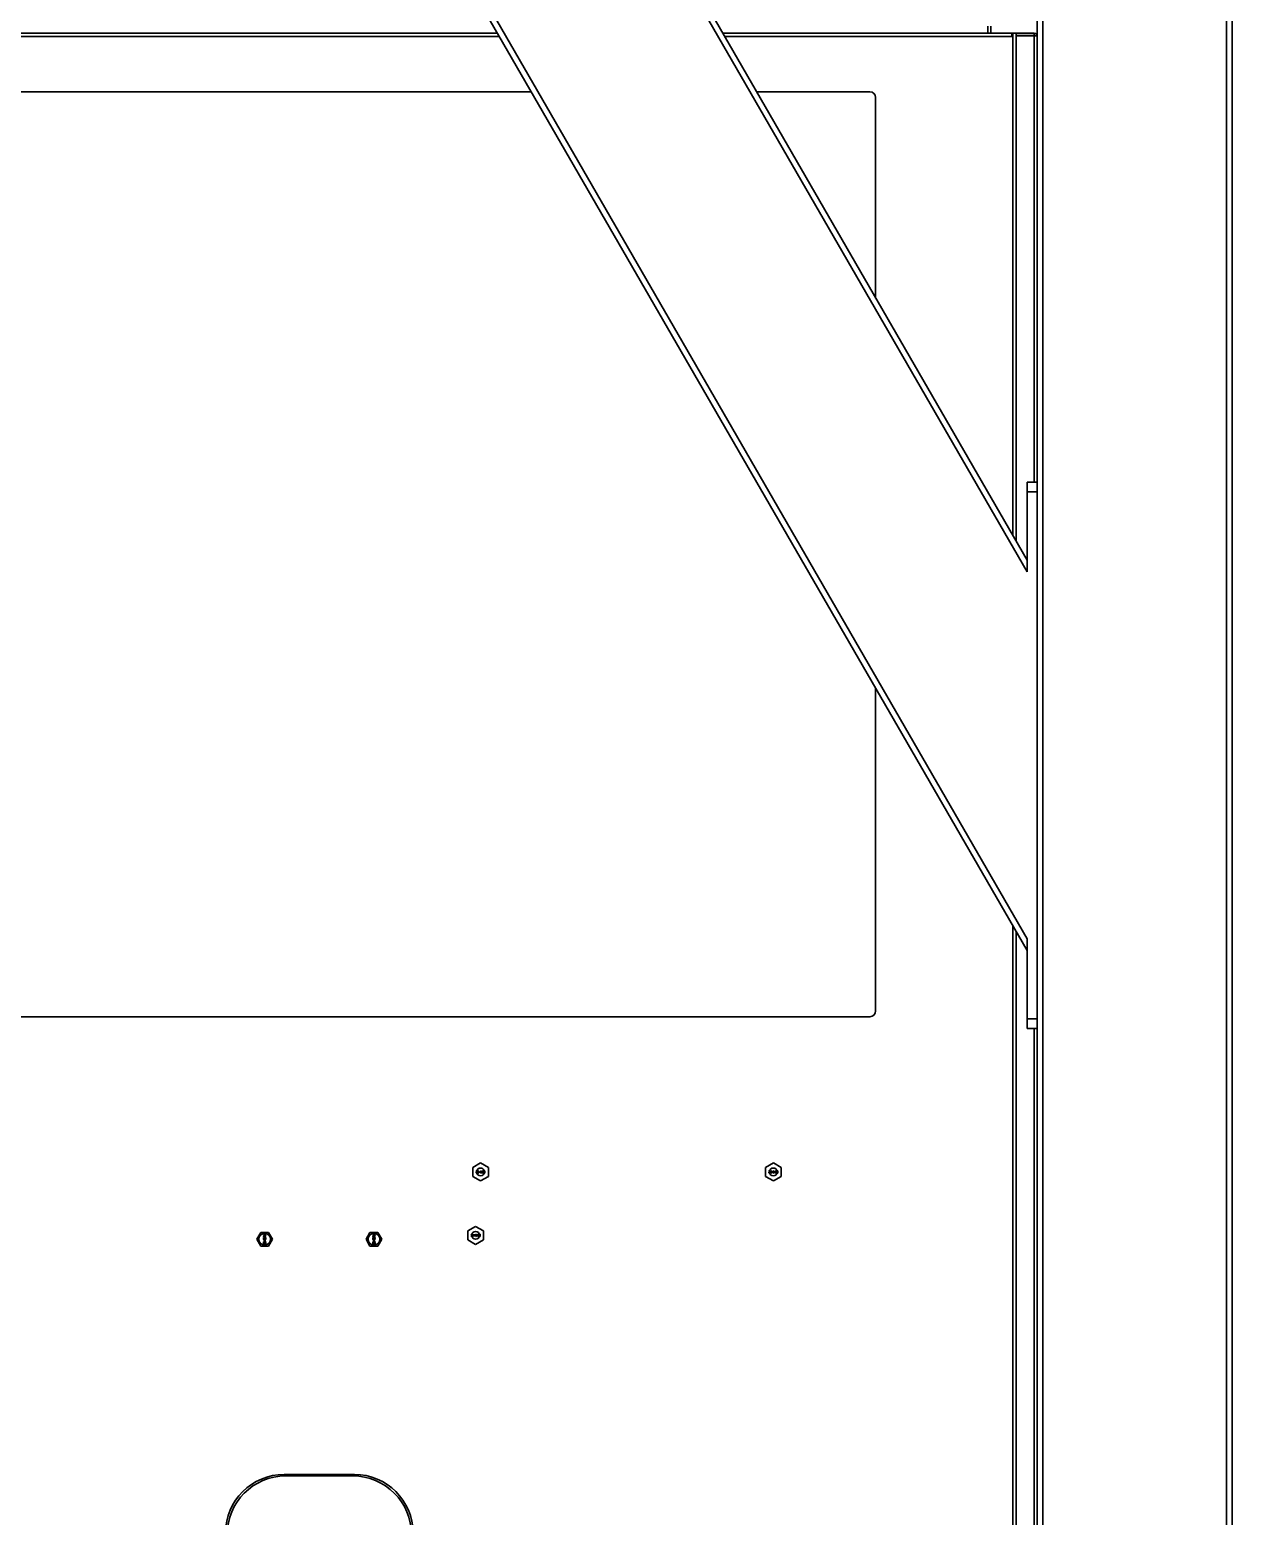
# Model space of a CAD drawing. Header units: millimetres. Extents: x 32496 to 166256, y 3504 to 23939.
# Drawn here: x 42586 to 43202, y 16561 to 17323 of the extents above; entities that cross this region are included whole.
import ezdxf

# ---------------------------------------------------------------- set-up
doc = ezdxf.new("R2010")
doc.units = ezdxf.units.MM
doc.layers.get('0').update_dxf_attribs({"lineweight": 35})

msp = doc.modelspace()

# ---------------------------------------------------------------- linework, layer by layer
at = {"linetype": 'Continuous'}
for p, q in [((43096.64, 16851.323), (42596.64, 17717.349)), ((43096.64, 16857.323), (42600.104, 17717.349)), ((43096.64, 17045.323), (42708.646, 17717.349)), ((43096.64, 17051.323), (42712.11, 17717.349)), ((43101.64, 17722.349), (43101.64, 17090.885)), ((43104.64, 17722.349), (43104.64, 15203.349)), ((43198.64, 17722.349), (43198.64, 15203.349)), ((43201.64, 17722.349), (43201.64, 15203.349)), ((42376.94, 17321.349), (42825.27, 17321.349)), ((42940.741, 17321.349), (43090.94, 17321.349)), ((43076.44, 17321.349), (43076.44, 17324.849)), ((43077.94, 17324.849), (43077.94, 17321.349)), ((43088.74, 17321.349), (43088.74, 17319.649)), ((43089.24, 17064.14), (43089.24, 17321.349)), ((43090.94, 17321.349), (43090.94, 17061.196)), ((43100.24, 17321.349), (43090.94, 17321.349)), ((43100.24, 17320.149), (43100.24, 17321.349)), ((42826.252, 17319.649), (42379.14, 17319.649)), ((43088.74, 17319.649), (42941.722, 17319.649)), ((43100.24, 17320.149), (43090.94, 17320.149)), ((43090.94, 17319.949), (43101.64, 17319.949)), ((43100.24, 17091.323), (43100.24, 17319.949)), ((42451.94, 17291.349), (42842.591, 17291.349)), ((42958.061, 17291.349), (43015.94, 17291.349)), ((43018.94, 17288.349), (43018.94, 17185.904)), ((43096.64, 17045.323), (43096.64, 17091.323)), ((43101.64, 17091.323), (43096.64, 17091.323)), ((43101.64, 17086.323), (43096.64, 17086.323)), ((43101.64, 17090.885), (43101.64, 16811.762)), ((43018.94, 16985.904), (43018.94, 16820.349)), ((43089.24, 16061.557), (43089.24, 16864.14)), ((43090.94, 16861.196), (43090.94, 16064.501)), ((43096.64, 16811.323), (43096.64, 16857.323)), ((43015.94, 16817.349), (42451.94, 16817.349)), ((43101.64, 16816.323), (43096.64, 16816.323)), ((43101.64, 16811.323), (43096.64, 16811.323)), ((43100.24, 16307.849), (43100.24, 16811.323)), ((43101.64, 16811.762), (43101.64, 16114.374)), ((42812.54, 16740.158), (42816.54, 16742.467)), ((42816.54, 16742.467), (42820.54, 16740.158)), ((42962.54, 16740.158), (42966.54, 16742.467)), ((42966.54, 16742.467), (42970.54, 16740.158)), ((42812.54, 16740.158), (42812.54, 16735.539)), ((42816.54, 16733.23), (42812.54, 16735.539)), ((42814.265, 16738.321), (42814.265, 16738.449)), ((42814.265, 16738.449), (42815.165, 16738.449)), ((42814.965, 16738.321), (42814.265, 16738.321)), ((42814.29, 16737.683), (42814.265, 16737.581)), ((42814.265, 16737.529), (42814.265, 16737.581)), ((42814.265, 16737.529), (42814.29, 16737.427)), ((42814.34, 16737.759), (42814.29, 16737.683)), ((42814.29, 16737.427), (42814.39, 16737.325)), ((42814.965, 16738.321), (42814.34, 16737.759)), ((42814.39, 16737.325), (42814.49, 16737.274)), ((42814.415, 16737.581), (42814.465, 16737.683)), ((42814.415, 16737.581), (42814.415, 16737.529)), ((42814.465, 16737.453), (42814.415, 16737.529)), ((42814.465, 16737.683), (42815.165, 16738.321)), ((42814.54, 16737.402), (42814.465, 16737.453)), ((42814.49, 16737.274), (42814.64, 16737.249)), ((42814.665, 16737.376), (42814.54, 16737.402)), ((42814.74, 16737.249), (42814.64, 16737.249)), ((42814.665, 16737.376), (42814.765, 16737.376)), ((42814.74, 16737.249), (42814.915, 16737.274)), ((42814.89, 16737.402), (42814.765, 16737.376)), ((42814.965, 16737.453), (42814.89, 16737.402)), ((42814.915, 16737.274), (42815.015, 16737.325)), ((42815.015, 16737.529), (42814.965, 16737.453)), ((42815.015, 16737.529), (42815.14, 16737.529)), ((42815.015, 16737.325), (42815.115, 16737.427)), ((42815.115, 16737.427), (42815.14, 16737.529)), ((42815.165, 16738.449), (42815.165, 16738.321)), ((42815.365, 16737.249), (42815.365, 16738.449)), ((42815.365, 16738.449), (42815.515, 16738.449)), ((42815.515, 16737.249), (42815.365, 16737.249)), ((42815.515, 16738.449), (42815.515, 16737.453)), ((42815.665, 16737.632), (42815.515, 16737.453)), ((42815.515, 16737.249), (42815.665, 16737.427)), ((42815.665, 16737.632), (42815.665, 16737.427)), ((42815.89, 16738.015), (42815.865, 16737.989)), ((42815.865, 16737.989), (42816.015, 16737.836)), ((42816.015, 16737.836), (42815.865, 16737.683)), ((42815.865, 16737.683), (42815.89, 16737.657)), ((42816.015, 16737.887), (42815.89, 16738.015)), ((42815.89, 16737.657), (42816.015, 16737.785)), ((42816.015, 16737.887), (42816.015, 16738.066)), ((42816.015, 16738.066), (42816.065, 16738.066)), ((42816.015, 16737.606), (42816.015, 16737.785)), ((42816.065, 16737.606), (42816.015, 16737.606)), ((42816.065, 16738.066), (42816.065, 16737.887)), ((42816.19, 16738.015), (42816.065, 16737.887)), ((42816.065, 16737.836), (42816.215, 16737.989)), ((42816.215, 16737.683), (42816.065, 16737.836)), ((42816.065, 16737.785), (42816.065, 16737.606)), ((42816.065, 16737.785), (42816.19, 16737.657)), ((42816.215, 16737.989), (42816.19, 16738.015)), ((42816.19, 16737.657), (42816.215, 16737.683)), ((42816.415, 16737.938), (42816.415, 16738.091)), ((42816.415, 16738.091), (42816.665, 16738.091)), ((42816.665, 16737.938), (42816.415, 16737.938)), ((42820.54, 16735.539), (42816.54, 16733.23)), ((42816.665, 16738.091), (42816.665, 16738.449)), ((42816.665, 16738.449), (42816.815, 16738.449)), ((42816.665, 16737.249), (42816.665, 16737.938)), ((42816.815, 16737.249), (42816.665, 16737.249)), ((42816.815, 16738.449), (42816.815, 16738.091)), ((42816.815, 16738.091), (42817.415, 16738.091)), ((42816.815, 16737.938), (42816.815, 16737.453)), ((42816.815, 16737.249), (42817.415, 16737.938)), ((42817.24, 16737.938), (42816.815, 16737.453)), ((42817.24, 16737.938), (42816.815, 16737.938)), ((42817.415, 16738.091), (42817.415, 16737.938)), ((42817.615, 16737.249), (42817.615, 16738.449)), ((42817.615, 16738.449), (42817.765, 16738.449)), ((42817.84, 16737.249), (42817.615, 16737.249)), ((42817.765, 16738.449), (42817.765, 16737.504)), ((42818.115, 16738.449), (42817.765, 16737.504)), ((42817.84, 16737.249), (42818.215, 16738.321)), ((42818.115, 16738.449), (42818.315, 16738.449)), ((42818.215, 16738.321), (42818.59, 16737.249)), ((42818.665, 16737.504), (42818.315, 16738.449)), ((42818.815, 16737.249), (42818.59, 16737.249)), ((42818.665, 16737.504), (42818.665, 16738.449)), ((42818.665, 16738.449), (42818.815, 16738.449)), ((42818.815, 16738.449), (42818.815, 16737.249)), ((42820.54, 16735.539), (42820.54, 16740.158)), ((42962.54, 16740.158), (42962.54, 16735.539)), ((42966.54, 16733.23), (42962.54, 16735.539)), ((42964.265, 16738.321), (42964.265, 16738.449)), ((42964.265, 16738.449), (42965.165, 16738.449)), ((42964.965, 16738.321), (42964.265, 16738.321)), ((42964.29, 16737.683), (42964.265, 16737.581)), ((42964.265, 16737.529), (42964.265, 16737.581)), ((42964.265, 16737.529), (42964.29, 16737.427)), ((42964.34, 16737.759), (42964.29, 16737.683)), ((42964.29, 16737.427), (42964.39, 16737.325)), ((42964.965, 16738.321), (42964.34, 16737.759)), ((42964.39, 16737.325), (42964.49, 16737.274)), ((42964.415, 16737.581), (42964.465, 16737.683)), ((42964.415, 16737.581), (42964.415, 16737.529)), ((42964.465, 16737.453), (42964.415, 16737.529)), ((42964.465, 16737.683), (42965.165, 16738.321)), ((42964.54, 16737.402), (42964.465, 16737.453)), ((42964.49, 16737.274), (42964.64, 16737.249)), ((42964.665, 16737.376), (42964.54, 16737.402)), ((42964.74, 16737.249), (42964.64, 16737.249)), ((42964.665, 16737.376), (42964.765, 16737.376)), ((42964.74, 16737.249), (42964.915, 16737.274)), ((42964.89, 16737.402), (42964.765, 16737.376)), ((42964.965, 16737.453), (42964.89, 16737.402)), ((42964.915, 16737.274), (42965.015, 16737.325)), ((42965.015, 16737.529), (42964.965, 16737.453)), ((42965.015, 16737.529), (42965.14, 16737.529)), ((42965.015, 16737.325), (42965.115, 16737.427)), ((42965.115, 16737.427), (42965.14, 16737.529)), ((42965.165, 16738.449), (42965.165, 16738.321)), ((42965.365, 16737.249), (42965.365, 16738.449)), ((42965.365, 16738.449), (42965.515, 16738.449)), ((42965.515, 16737.249), (42965.365, 16737.249)), ((42965.515, 16738.449), (42965.515, 16737.453)), ((42965.665, 16737.632), (42965.515, 16737.453)), ((42965.515, 16737.249), (42965.665, 16737.427)), ((42965.665, 16737.632), (42965.665, 16737.427)), ((42965.89, 16738.015), (42965.865, 16737.989)), ((42965.865, 16737.989), (42966.015, 16737.836)), ((42966.015, 16737.836), (42965.865, 16737.683)), ((42965.865, 16737.683), (42965.89, 16737.657)), ((42966.015, 16737.887), (42965.89, 16738.015)), ((42965.89, 16737.657), (42966.015, 16737.785)), ((42966.015, 16737.887), (42966.015, 16738.066)), ((42966.015, 16738.066), (42966.065, 16738.066)), ((42966.015, 16737.606), (42966.015, 16737.785)), ((42966.065, 16737.606), (42966.015, 16737.606)), ((42966.065, 16738.066), (42966.065, 16737.887)), ((42966.19, 16738.015), (42966.065, 16737.887)), ((42966.065, 16737.836), (42966.215, 16737.989)), ((42966.215, 16737.683), (42966.065, 16737.836)), ((42966.065, 16737.785), (42966.065, 16737.606)), ((42966.065, 16737.785), (42966.19, 16737.657)), ((42966.215, 16737.989), (42966.19, 16738.015)), ((42966.19, 16737.657), (42966.215, 16737.683)), ((42966.415, 16737.938), (42966.415, 16738.091)), ((42966.415, 16738.091), (42966.665, 16738.091)), ((42966.665, 16737.938), (42966.415, 16737.938)), ((42970.54, 16735.539), (42966.54, 16733.23)), ((42966.665, 16738.091), (42966.665, 16738.449)), ((42966.665, 16738.449), (42966.815, 16738.449)), ((42966.665, 16737.249), (42966.665, 16737.938)), ((42966.815, 16737.249), (42966.665, 16737.249)), ((42966.815, 16738.449), (42966.815, 16738.091)), ((42966.815, 16738.091), (42967.415, 16738.091)), ((42966.815, 16737.938), (42966.815, 16737.453)), ((42966.815, 16737.249), (42967.415, 16737.938)), ((42967.24, 16737.938), (42966.815, 16737.453)), ((42967.24, 16737.938), (42966.815, 16737.938)), ((42967.415, 16738.091), (42967.415, 16737.938)), ((42967.615, 16737.249), (42967.615, 16738.449)), ((42967.615, 16738.449), (42967.765, 16738.449)), ((42967.84, 16737.249), (42967.615, 16737.249)), ((42967.765, 16738.449), (42967.765, 16737.504)), ((42968.115, 16738.449), (42967.765, 16737.504)), ((42967.84, 16737.249), (42968.215, 16738.321)), ((42968.115, 16738.449), (42968.315, 16738.449)), ((42968.215, 16738.321), (42968.59, 16737.249)), ((42968.665, 16737.504), (42968.315, 16738.449)), ((42968.815, 16737.249), (42968.59, 16737.249)), ((42968.665, 16737.504), (42968.665, 16738.449)), ((42968.665, 16738.449), (42968.815, 16738.449)), ((42968.815, 16738.449), (42968.815, 16737.249)), ((42970.54, 16735.539), (42970.54, 16740.158)), ((42701.898, 16703.349), (42703.919, 16706.849)), ((42707.96, 16706.849), (42703.919, 16706.849)), ((42705.29, 16705.386), (42705.29, 16705.549)), ((42705.29, 16705.549), (42706.59, 16705.549)), ((42706.313, 16705.386), (42705.29, 16705.007)), ((42706.313, 16705.386), (42705.29, 16705.386)), ((42705.29, 16704.79), (42705.29, 16705.007)), ((42705.29, 16704.79), (42706.313, 16704.411)), ((42705.29, 16704.249), (42705.29, 16704.411)), ((42705.29, 16704.411), (42706.313, 16704.411)), ((42706.59, 16704.249), (42705.29, 16704.249)), ((42705.511, 16703.951), (42705.4, 16703.869)), ((42705.428, 16704.899), (42706.59, 16705.305)), ((42706.59, 16704.492), (42705.428, 16704.899)), ((42705.649, 16704.005), (42705.511, 16703.951)), ((42705.843, 16704.032), (42705.649, 16704.005)), ((42705.843, 16704.032), (42706.037, 16704.032)), ((42706.092, 16703.734), (42705.981, 16703.897)), ((42706.037, 16703.897), (42705.981, 16703.897)), ((42706.23, 16704.005), (42706.037, 16704.032)), ((42706.037, 16703.897), (42706.203, 16703.869)), ((42706.368, 16703.951), (42706.23, 16704.005)), ((42706.479, 16703.869), (42706.368, 16703.951)), ((42706.59, 16705.549), (42706.59, 16705.305)), ((42706.59, 16704.492), (42706.59, 16704.249)), ((42707.96, 16706.849), (42709.981, 16703.349)), ((42757.898, 16703.349), (42759.919, 16706.849)), ((42763.96, 16706.849), (42759.919, 16706.849)), ((42761.29, 16705.386), (42761.29, 16705.549)), ((42761.29, 16705.549), (42762.59, 16705.549)), ((42762.313, 16705.386), (42761.29, 16705.007)), ((42762.313, 16705.386), (42761.29, 16705.386)), ((42761.29, 16704.79), (42761.29, 16705.007)), ((42761.29, 16704.79), (42762.313, 16704.411)), ((42761.29, 16704.249), (42761.29, 16704.411)), ((42761.29, 16704.411), (42762.313, 16704.411)), ((42762.59, 16704.249), (42761.29, 16704.249)), ((42761.511, 16703.951), (42761.4, 16703.869)), ((42761.428, 16704.899), (42762.59, 16705.305)), ((42762.59, 16704.492), (42761.428, 16704.899)), ((42761.649, 16704.005), (42761.511, 16703.951)), ((42761.843, 16704.032), (42761.649, 16704.005)), ((42761.843, 16704.032), (42762.037, 16704.032)), ((42762.092, 16703.734), (42761.981, 16703.897)), ((42762.037, 16703.897), (42761.981, 16703.897)), ((42762.23, 16704.005), (42762.037, 16704.032)), ((42762.037, 16703.897), (42762.203, 16703.869)), ((42762.368, 16703.951), (42762.23, 16704.005)), ((42762.479, 16703.869), (42762.368, 16703.951)), ((42762.59, 16705.549), (42762.59, 16705.305)), ((42762.59, 16704.492), (42762.59, 16704.249)), ((42763.96, 16706.849), (42765.981, 16703.349)), ((42810.04, 16707.658), (42814.04, 16709.967)), ((42810.04, 16707.658), (42810.04, 16703.039)), ((42811.765, 16705.821), (42811.765, 16705.949)), ((42811.765, 16705.949), (42812.665, 16705.949)), ((42812.465, 16705.821), (42811.765, 16705.821)), ((42811.79, 16705.183), (42811.765, 16705.081)), ((42811.765, 16705.029), (42811.765, 16705.081)), ((42811.765, 16705.029), (42811.79, 16704.927)), ((42811.84, 16705.259), (42811.79, 16705.183)), ((42811.79, 16704.927), (42811.89, 16704.825)), ((42812.465, 16705.821), (42811.84, 16705.259)), ((42811.89, 16704.825), (42811.99, 16704.774)), ((42811.915, 16705.081), (42811.965, 16705.183)), ((42811.915, 16705.081), (42811.915, 16705.029)), ((42811.965, 16704.953), (42811.915, 16705.029)), ((42811.965, 16705.183), (42812.665, 16705.821)), ((42812.04, 16704.902), (42811.965, 16704.953)), ((42811.99, 16704.774), (42812.14, 16704.749)), ((42812.165, 16704.876), (42812.04, 16704.902)), ((42812.24, 16704.749), (42812.14, 16704.749)), ((42812.165, 16704.876), (42812.265, 16704.876)), ((42812.24, 16704.749), (42812.415, 16704.774)), ((42812.39, 16704.902), (42812.265, 16704.876)), ((42812.465, 16704.953), (42812.39, 16704.902)), ((42812.415, 16704.774), (42812.515, 16704.825)), ((42812.515, 16705.029), (42812.465, 16704.953)), ((42812.515, 16705.029), (42812.64, 16705.029)), ((42812.515, 16704.825), (42812.615, 16704.927)), ((42812.615, 16704.927), (42812.64, 16705.029)), ((42812.665, 16705.949), (42812.665, 16705.821)), ((42812.865, 16704.749), (42812.865, 16705.949)), ((42812.865, 16705.949), (42813.015, 16705.949)), ((42813.015, 16704.749), (42812.865, 16704.749)), ((42813.015, 16705.949), (42813.015, 16704.953)), ((42813.165, 16705.132), (42813.015, 16704.953)), ((42813.015, 16704.749), (42813.165, 16704.927)), ((42813.165, 16705.132), (42813.165, 16704.927)), ((42813.39, 16705.515), (42813.365, 16705.489)), ((42813.365, 16705.489), (42813.515, 16705.336)), ((42813.515, 16705.336), (42813.365, 16705.183)), ((42813.365, 16705.183), (42813.39, 16705.157)), ((42813.515, 16705.387), (42813.39, 16705.515)), ((42813.39, 16705.157), (42813.515, 16705.285)), ((42813.515, 16705.387), (42813.515, 16705.566)), ((42813.515, 16705.566), (42813.565, 16705.566)), ((42813.515, 16705.106), (42813.515, 16705.285)), ((42813.565, 16705.106), (42813.515, 16705.106)), ((42813.565, 16705.566), (42813.565, 16705.387)), ((42813.69, 16705.515), (42813.565, 16705.387)), ((42813.565, 16705.336), (42813.715, 16705.489)), ((42813.715, 16705.183), (42813.565, 16705.336)), ((42813.565, 16705.285), (42813.565, 16705.106)), ((42813.565, 16705.285), (42813.69, 16705.157)), ((42813.715, 16705.489), (42813.69, 16705.515)), ((42813.69, 16705.157), (42813.715, 16705.183)), ((42813.915, 16705.438), (42813.915, 16705.591)), ((42813.915, 16705.591), (42814.165, 16705.591)), ((42814.165, 16705.438), (42813.915, 16705.438)), ((42814.04, 16709.967), (42818.04, 16707.658)), ((42814.165, 16705.591), (42814.165, 16705.949)), ((42814.165, 16705.949), (42814.315, 16705.949)), ((42814.165, 16704.749), (42814.165, 16705.438)), ((42814.315, 16704.749), (42814.165, 16704.749)), ((42814.315, 16705.949), (42814.315, 16705.591)), ((42814.315, 16705.591), (42814.915, 16705.591)), ((42814.315, 16705.438), (42814.315, 16704.953)), ((42814.315, 16704.749), (42814.915, 16705.438)), ((42814.74, 16705.438), (42814.315, 16704.953)), ((42814.74, 16705.438), (42814.315, 16705.438)), ((42814.915, 16705.591), (42814.915, 16705.438)), ((42815.115, 16704.749), (42815.115, 16705.949)), ((42815.115, 16705.949), (42815.265, 16705.949)), ((42815.34, 16704.749), (42815.115, 16704.749)), ((42815.265, 16705.949), (42815.265, 16705.004)), ((42815.615, 16705.949), (42815.265, 16705.004)), ((42815.34, 16704.749), (42815.715, 16705.821)), ((42815.615, 16705.949), (42815.815, 16705.949)), ((42815.715, 16705.821), (42816.09, 16704.749)), ((42816.165, 16705.004), (42815.815, 16705.949)), ((42816.315, 16704.749), (42816.09, 16704.749)), ((42816.165, 16705.004), (42816.165, 16705.949)), ((42816.165, 16705.949), (42816.315, 16705.949)), ((42816.315, 16705.949), (42816.315, 16704.749)), ((42818.04, 16703.039), (42818.04, 16707.658)), ((42703.919, 16699.849), (42701.898, 16703.349)), ((42703.919, 16699.849), (42707.96, 16699.849)), ((42705.317, 16703.734), (42705.29, 16703.599)), ((42705.29, 16703.463), (42705.29, 16703.599)), ((42705.29, 16703.463), (42705.317, 16703.328)), ((42705.29, 16701.919), (42705.29, 16702.082)), ((42705.29, 16702.082), (42706.368, 16702.082)), ((42706.59, 16701.919), (42705.29, 16701.919)), ((42705.29, 16700.728), (42705.29, 16701.703)), ((42705.29, 16701.703), (42705.428, 16701.703)), ((42705.428, 16700.728), (42705.29, 16700.728)), ((42705.4, 16703.869), (42705.317, 16703.734)), ((42705.317, 16703.328), (42705.4, 16703.192)), ((42705.4, 16703.192), (42705.511, 16703.111)), ((42705.428, 16703.626), (42705.456, 16703.707)), ((42705.428, 16703.626), (42705.428, 16703.436)), ((42705.456, 16703.355), (42705.428, 16703.436)), ((42706.12, 16700.944), (42705.428, 16701.703)), ((42705.428, 16701.486), (42705.428, 16700.728)), ((42705.428, 16701.486), (42706.037, 16700.809)), ((42705.456, 16703.707), (42705.511, 16703.788)), ((42705.511, 16703.274), (42705.456, 16703.355)), ((42705.511, 16703.788), (42705.594, 16703.842)), ((42705.594, 16703.219), (42705.511, 16703.274)), ((42705.511, 16703.111), (42705.649, 16703.057)), ((42705.594, 16703.842), (42705.677, 16703.869)), ((42705.677, 16703.192), (42705.594, 16703.219)), ((42705.788, 16703.057), (42705.649, 16703.057)), ((42705.76, 16703.869), (42705.677, 16703.869)), ((42705.677, 16703.192), (42705.76, 16703.192)), ((42705.705, 16702.624), (42705.705, 16702.678)), ((42705.705, 16702.678), (42705.898, 16702.678)), ((42705.898, 16702.624), (42705.705, 16702.624)), ((42705.76, 16703.869), (42705.843, 16703.842)), ((42705.843, 16703.219), (42705.76, 16703.192)), ((42705.788, 16702.84), (42705.76, 16702.813)), ((42705.76, 16702.813), (42705.898, 16702.678)), ((42705.898, 16702.624), (42705.76, 16702.488)), ((42705.76, 16702.488), (42705.788, 16702.461)), ((42705.788, 16703.057), (42705.926, 16703.111)), ((42705.954, 16702.678), (42705.788, 16702.84)), ((42705.788, 16702.461), (42705.954, 16702.624)), ((42705.843, 16703.842), (42705.898, 16703.788)), ((42705.898, 16703.274), (42705.843, 16703.219)), ((42705.898, 16703.788), (42705.954, 16703.707)), ((42705.954, 16703.355), (42705.898, 16703.274)), ((42705.926, 16703.111), (42706.009, 16703.192)), ((42705.954, 16703.707), (42705.981, 16703.626)), ((42705.981, 16703.436), (42705.954, 16703.355)), ((42706.12, 16702.84), (42705.954, 16702.678)), ((42705.954, 16702.624), (42706.12, 16702.461)), ((42705.981, 16703.436), (42705.981, 16703.626)), ((42706.009, 16703.192), (42706.092, 16703.328)), ((42706.009, 16702.678), (42706.147, 16702.813)), ((42706.009, 16702.678), (42706.203, 16702.678)), ((42706.147, 16702.488), (42706.009, 16702.624)), ((42706.203, 16702.624), (42706.009, 16702.624)), ((42706.037, 16700.809), (42706.12, 16700.755)), ((42706.12, 16703.599), (42706.092, 16703.734)), ((42706.092, 16703.328), (42706.12, 16703.463)), ((42706.12, 16703.599), (42706.12, 16703.463)), ((42706.147, 16702.813), (42706.12, 16702.84)), ((42706.12, 16702.461), (42706.147, 16702.488)), ((42706.23, 16700.89), (42706.12, 16700.944)), ((42706.12, 16700.755), (42706.23, 16700.728)), ((42706.175, 16702.244), (42706.368, 16702.082)), ((42706.175, 16702.244), (42706.396, 16702.244)), ((42706.203, 16703.869), (42706.286, 16703.842)), ((42706.203, 16702.678), (42706.203, 16702.624)), ((42706.23, 16700.89), (42706.286, 16700.89)), ((42706.286, 16700.728), (42706.23, 16700.728)), ((42706.286, 16703.842), (42706.368, 16703.788)), ((42706.368, 16703.301), (42706.286, 16703.247)), ((42706.286, 16703.111), (42706.286, 16703.247)), ((42706.286, 16703.111), (42706.368, 16703.138)), ((42706.286, 16701.54), (42706.286, 16701.676)), ((42706.396, 16701.649), (42706.286, 16701.676)), ((42706.286, 16701.54), (42706.368, 16701.486)), ((42706.368, 16700.944), (42706.286, 16700.89)), ((42706.286, 16700.728), (42706.396, 16700.755)), ((42706.368, 16703.788), (42706.424, 16703.707)), ((42706.424, 16703.382), (42706.368, 16703.301)), ((42706.368, 16703.138), (42706.479, 16703.219)), ((42706.368, 16701.486), (42706.424, 16701.405)), ((42706.424, 16701.026), (42706.368, 16700.944)), ((42706.59, 16702.082), (42706.396, 16702.244)), ((42706.507, 16701.54), (42706.396, 16701.649)), ((42706.396, 16700.755), (42706.507, 16700.863)), ((42706.424, 16703.707), (42706.451, 16703.626)), ((42706.451, 16703.463), (42706.424, 16703.382)), ((42706.424, 16701.405), (42706.451, 16701.269)), ((42706.451, 16701.161), (42706.424, 16701.026)), ((42706.451, 16703.463), (42706.451, 16703.626)), ((42706.451, 16701.161), (42706.451, 16701.269)), ((42706.562, 16703.734), (42706.479, 16703.869)), ((42706.479, 16703.219), (42706.562, 16703.355)), ((42706.562, 16701.432), (42706.507, 16701.54)), ((42706.507, 16700.863), (42706.562, 16700.972)), ((42706.59, 16703.599), (42706.562, 16703.734)), ((42706.562, 16703.355), (42706.59, 16703.49)), ((42706.59, 16701.242), (42706.562, 16701.432)), ((42706.562, 16700.972), (42706.59, 16701.134)), ((42706.59, 16703.599), (42706.59, 16703.49)), ((42706.59, 16702.082), (42706.59, 16701.919)), ((42706.59, 16701.242), (42706.59, 16701.134)), ((42709.981, 16703.349), (42707.96, 16699.849)), ((42759.919, 16699.849), (42757.898, 16703.349)), ((42759.919, 16699.849), (42763.96, 16699.849)), ((42761.317, 16703.734), (42761.29, 16703.599)), ((42761.29, 16703.463), (42761.29, 16703.599)), ((42761.29, 16703.463), (42761.317, 16703.328)), ((42761.29, 16701.919), (42761.29, 16702.082)), ((42761.29, 16702.082), (42762.368, 16702.082)), ((42762.59, 16701.919), (42761.29, 16701.919)), ((42761.29, 16700.728), (42761.29, 16701.703)), ((42761.29, 16701.703), (42761.428, 16701.703)), ((42761.428, 16700.728), (42761.29, 16700.728)), ((42761.4, 16703.869), (42761.317, 16703.734)), ((42761.317, 16703.328), (42761.4, 16703.192)), ((42761.4, 16703.192), (42761.511, 16703.111)), ((42761.428, 16703.626), (42761.456, 16703.707)), ((42761.428, 16703.626), (42761.428, 16703.436)), ((42761.456, 16703.355), (42761.428, 16703.436)), ((42762.12, 16700.944), (42761.428, 16701.703)), ((42761.428, 16701.486), (42761.428, 16700.728)), ((42761.428, 16701.486), (42762.037, 16700.809)), ((42761.456, 16703.707), (42761.511, 16703.788)), ((42761.511, 16703.274), (42761.456, 16703.355)), ((42761.511, 16703.788), (42761.594, 16703.842)), ((42761.594, 16703.219), (42761.511, 16703.274)), ((42761.511, 16703.111), (42761.649, 16703.057)), ((42761.594, 16703.842), (42761.677, 16703.869)), ((42761.677, 16703.192), (42761.594, 16703.219)), ((42761.788, 16703.057), (42761.649, 16703.057)), ((42761.76, 16703.869), (42761.677, 16703.869)), ((42761.677, 16703.192), (42761.76, 16703.192)), ((42761.705, 16702.624), (42761.705, 16702.678)), ((42761.705, 16702.678), (42761.898, 16702.678)), ((42761.898, 16702.624), (42761.705, 16702.624)), ((42761.76, 16703.869), (42761.843, 16703.842)), ((42761.843, 16703.219), (42761.76, 16703.192)), ((42761.788, 16702.84), (42761.76, 16702.813)), ((42761.76, 16702.813), (42761.898, 16702.678)), ((42761.898, 16702.624), (42761.76, 16702.488)), ((42761.76, 16702.488), (42761.788, 16702.461)), ((42761.788, 16703.057), (42761.926, 16703.111)), ((42761.954, 16702.678), (42761.788, 16702.84)), ((42761.788, 16702.461), (42761.954, 16702.624)), ((42761.843, 16703.842), (42761.898, 16703.788)), ((42761.898, 16703.274), (42761.843, 16703.219)), ((42761.898, 16703.788), (42761.954, 16703.707)), ((42761.954, 16703.355), (42761.898, 16703.274)), ((42761.926, 16703.111), (42762.009, 16703.192)), ((42761.954, 16703.707), (42761.981, 16703.626)), ((42761.981, 16703.436), (42761.954, 16703.355)), ((42762.12, 16702.84), (42761.954, 16702.678)), ((42761.954, 16702.624), (42762.12, 16702.461)), ((42761.981, 16703.436), (42761.981, 16703.626)), ((42762.009, 16703.192), (42762.092, 16703.328)), ((42762.009, 16702.678), (42762.147, 16702.813)), ((42762.009, 16702.678), (42762.203, 16702.678)), ((42762.147, 16702.488), (42762.009, 16702.624)), ((42762.203, 16702.624), (42762.009, 16702.624)), ((42762.037, 16700.809), (42762.12, 16700.755)), ((42762.12, 16703.599), (42762.092, 16703.734)), ((42762.092, 16703.328), (42762.12, 16703.463)), ((42762.12, 16703.599), (42762.12, 16703.463)), ((42762.147, 16702.813), (42762.12, 16702.84)), ((42762.12, 16702.461), (42762.147, 16702.488)), ((42762.23, 16700.89), (42762.12, 16700.944)), ((42762.12, 16700.755), (42762.23, 16700.728)), ((42762.175, 16702.244), (42762.368, 16702.082)), ((42762.175, 16702.244), (42762.396, 16702.244)), ((42762.203, 16703.869), (42762.286, 16703.842)), ((42762.203, 16702.678), (42762.203, 16702.624)), ((42762.23, 16700.89), (42762.286, 16700.89)), ((42762.286, 16700.728), (42762.23, 16700.728)), ((42762.286, 16703.842), (42762.368, 16703.788)), ((42762.368, 16703.301), (42762.286, 16703.247)), ((42762.286, 16703.111), (42762.286, 16703.247)), ((42762.286, 16703.111), (42762.368, 16703.138)), ((42762.286, 16701.54), (42762.286, 16701.676)), ((42762.396, 16701.649), (42762.286, 16701.676)), ((42762.286, 16701.54), (42762.368, 16701.486)), ((42762.368, 16700.944), (42762.286, 16700.89)), ((42762.286, 16700.728), (42762.396, 16700.755)), ((42762.368, 16703.788), (42762.424, 16703.707)), ((42762.424, 16703.382), (42762.368, 16703.301)), ((42762.368, 16703.138), (42762.479, 16703.219)), ((42762.368, 16701.486), (42762.424, 16701.405)), ((42762.424, 16701.026), (42762.368, 16700.944)), ((42762.59, 16702.082), (42762.396, 16702.244)), ((42762.507, 16701.54), (42762.396, 16701.649)), ((42762.396, 16700.755), (42762.507, 16700.863)), ((42762.424, 16703.707), (42762.451, 16703.626)), ((42762.451, 16703.463), (42762.424, 16703.382)), ((42762.424, 16701.405), (42762.451, 16701.269)), ((42762.451, 16701.161), (42762.424, 16701.026)), ((42762.451, 16703.463), (42762.451, 16703.626)), ((42762.451, 16701.161), (42762.451, 16701.269)), ((42762.562, 16703.734), (42762.479, 16703.869)), ((42762.479, 16703.219), (42762.562, 16703.355)), ((42762.562, 16701.432), (42762.507, 16701.54)), ((42762.507, 16700.863), (42762.562, 16700.972)), ((42762.59, 16703.599), (42762.562, 16703.734)), ((42762.562, 16703.355), (42762.59, 16703.49)), ((42762.59, 16701.242), (42762.562, 16701.432)), ((42762.562, 16700.972), (42762.59, 16701.134)), ((42762.59, 16703.599), (42762.59, 16703.49)), ((42762.59, 16702.082), (42762.59, 16701.919)), ((42762.59, 16701.242), (42762.59, 16701.134)), ((42765.981, 16703.349), (42763.96, 16699.849)), ((42814.04, 16700.73), (42810.04, 16703.039)), ((42818.04, 16703.039), (42814.04, 16700.73)), ((42751.94, 16582.849), (42715.94, 16582.849)), ((42716.74, 16582.049), (42751.14, 16582.049))]:
    msp.add_line(p, q, dxfattribs=at)
for centre, radius in [((42816.54, 16737.849), 2), ((42966.54, 16737.849), 2), ((42705.94, 16703.349), 3), ((42761.94, 16703.349), 3), ((42814.04, 16705.349), 2)]:
    msp.add_circle(centre, radius, dxfattribs=at)
for centre, radius, start, end in [((43100.24, 17319.949), 1.4, 0, 90), ((43100.24, 17319.949), 0.2, 0, 90), ((43015.94, 17288.349), 3, 0, 90), ((43015.94, 16820.349), 3, 270, 0), ((42715.94, 16552.849), 30, 90, 180), ((42716.74, 16552.049), 30, 90, 180), ((42751.14, 16552.049), 30, 0, 90), ((42751.94, 16552.849), 30, 0, 90)]:
    msp.add_arc(centre, radius, start, end, dxfattribs=at)

doc.saveas('drawing.dxf')
